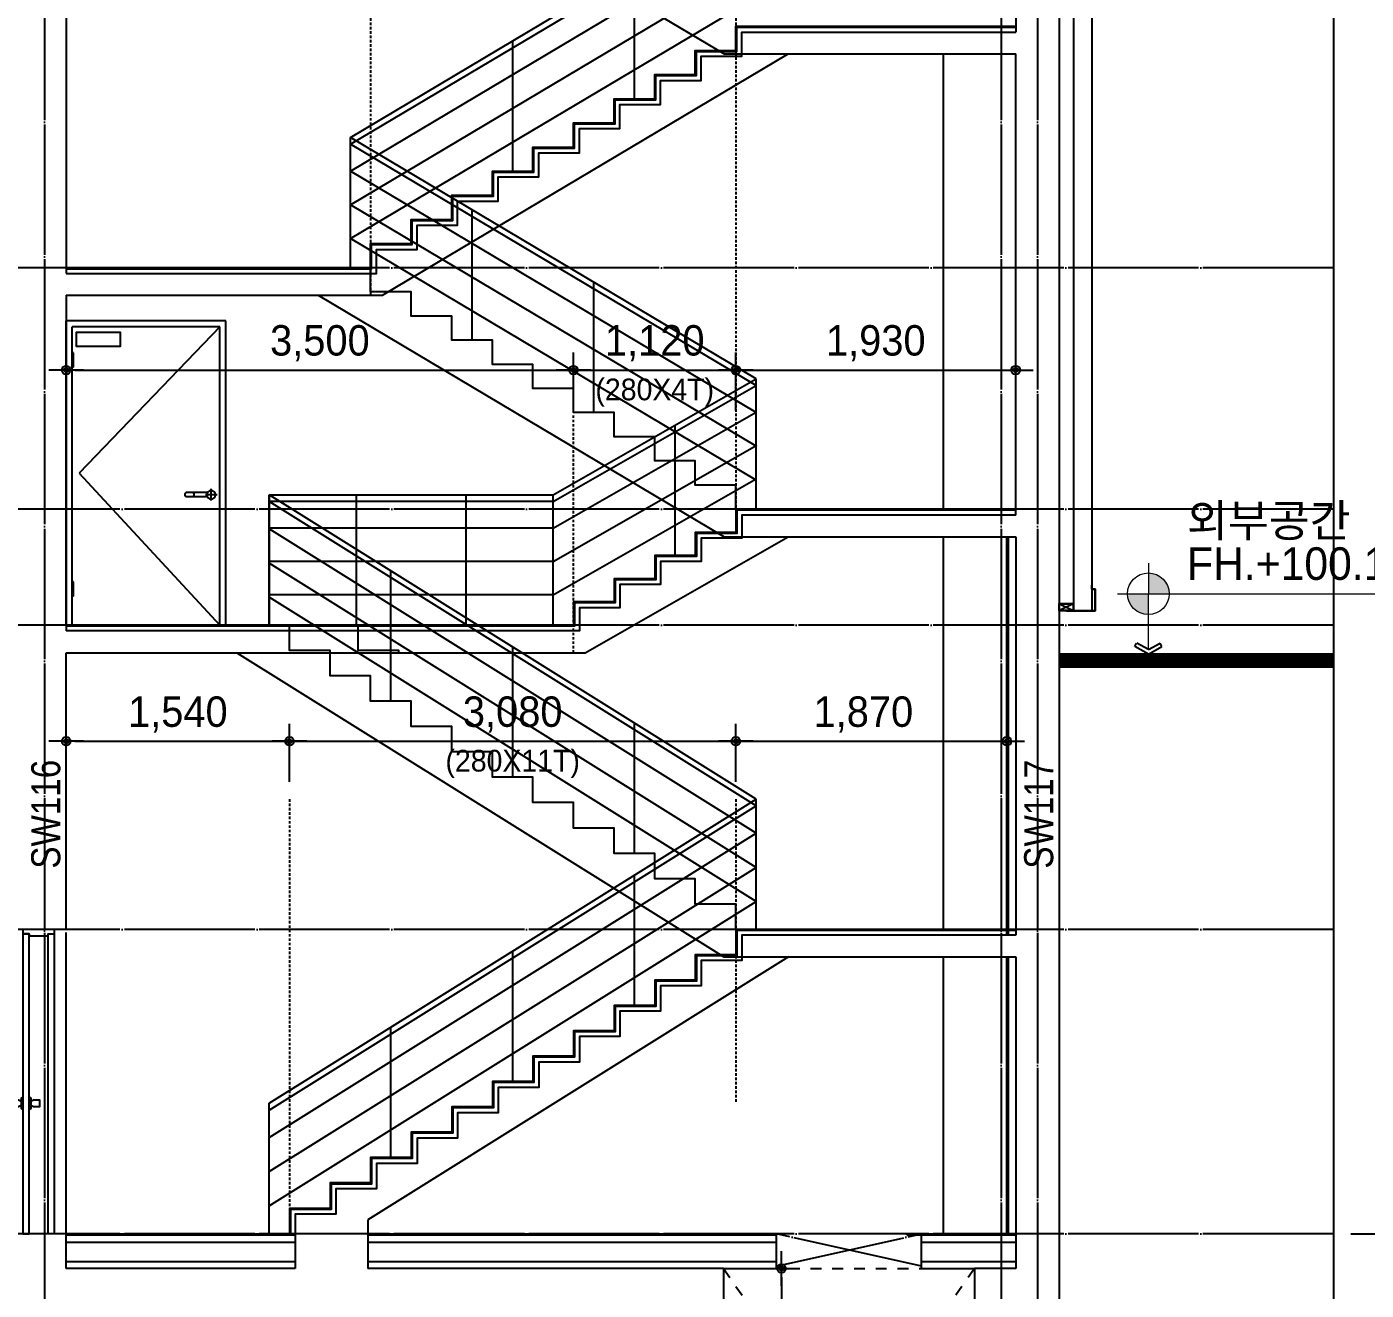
# Model space of a CAD drawing. Header units: millimetres. Extents: x 11948722 to 13111668, y -10771712 to -10232988.
# Drawn here: x 12470183 to 12479423, y -10502094 to -10493374 of the extents above; entities that cross this region are included whole.
import ezdxf
from ezdxf.enums import TextEntityAlignment as Align

# ---------------------------------------------------------------- set-up
doc = ezdxf.new("R2010")
doc.units = ezdxf.units.MM
doc.header["$LTSCALE"] = 150
doc.header["$MEASUREMENT"] = 0
for name, pattern in [('CEN', [6.2, 6, -0.1, 0, -0.1]), ('HIDDEN', [2, 1, -1]), ('Xref-계단단면도$0$H', [1, 0.6, -0.4])]:
    doc.linetypes.add(name, pattern=pattern)
doc.layers.get('0').update_dxf_attribs({"linetype": 'CONTINUOUS'})
doc.layers.get('Defpoints').update_dxf_attribs({"color": 117, "linetype": 'CONTINUOUS'})
for name, color, linetype in [('253', 253, 'CONTINUOUS'), ('A-DOOR', 4, 'CONTINUOUS'), ('A-ELE-8', 8, 'CONTINUOUS'), ('A-HAT-251', 251, 'CONTINUOUS'), ('A-STEEL-7', 7, 'CONTINUOUS'), ('A-중심선', 10, 'CEN'), ('CON-C', 2, 'CONTINUOUS'), ('ELE-3', 7, 'CONTINUOUS'), ('ELE-8', 8, 'CONTINUOUS'), ('ele11', 251, 'CONTINUOUS'), ('PIR판넬', 4, 'CONTINUOUS'), ('WIN 6', 4, 'CONTINUOUS'), ('Xref-계단단면도$0$3 dim0', 7, 'CONTINUOUS'), ('Xref-계단단면도$0$A-CEIL', 6, 'CONTINUOUS'), ('Xref-계단단면도$0$A-DIM', 7, 'CONTINUOUS'), ('Xref-계단단면도$0$A-TEX-SYM', 3, 'CONTINUOUS'), ('Xref-계단단면도$0$CON-C', 2, 'CONTINUOUS'), ('Xref-계단단면도$0$DIM', 7, 'CONTINUOUS')]:
    doc.layers.add(name, color=color, linetype=linetype)
doc.layers.add('Xref-계단단면도$0$박스', color=6, linetype='CONTINUOUS', lineweight=15)
doc.styles.add('A.NARROW', font='ARIALN.TTF')
doc.styles.add('Xref-계단단면도$0$나눔고딕 Se', font='')
doc.styles.add('Xref-계단단면도$0$돋움', font='')
doc.styles.add('주석', font='')
doc.styles.get('Xref-계단단면도$0$나눔고딕 Se').set_extended_font_data('Dotum')
doc.styles.get('Xref-계단단면도$0$돋움').set_extended_font_data('Dotum')
doc.styles.get('주석').set_extended_font_data('Dotum')
doc.dimstyles.new('Xref-계단단면도$0$A1-100', dxfattribs={"dimtxt": 3, "dimasz": 1, "dimexe": 2, "dimexo": 2, "dimgap": 1, "dimtad": 1, "dimdec": 0, "dimzin": 12, "dimdsep": 46, "dimlunit": 6, "dimtxsty": 'Xref-계단단면도$0$나눔고딕 Se', "dimblk1": 'Xref-계단단면도$0$DIMDOT', "dimblk2": 'Xref-계단단면도$0$DIMDOT', "dimsah": 1, "dimcen": -1, "dimdle": 2, "dimclrd": 256, "dimclre": 256, "dimclrt": 3, "dimadec": 0, "dimazin": 0, "dimtfac": 1, "dimtdec": 0, "dimtix": 1, "dimtmove": 2, "dimatfit": 3, "dimldrblk": 'Xref-계단단면도$0$DIMDOT', "dimfxl": 1, "dimtvp": 1, "dimtolj": 1, "dimtzin": 12, "dimlwd": -1, "dimlwe": -1, "dimarcsym": 0})

# ---------------------------------------------------------------- blocks, each defined once
blk = doc.blocks.new('Xref-계단단면도$0$DIMDOT')
at = {"color": 0}
blk.add_line((-2, 0), (2, 0), dxfattribs=at)
for radius in [0.5, 0.25]:
    blk.add_circle((0, 0), radius, dxfattribs=at)
blk = doc.blocks.new('*D195')
at = {"layer": 'Defpoints', "color": 0, "ltscale": 1200}
for p in [(12479196.5, -10491703.5), (12482796.5, -10491703.5), (12479196.5, -10501703.5)]:
    blk.add_point(p, dxfattribs=at)
at = {"layer": 'Xref-계단단면도$0$3 dim0'}
for p, q in [((12479316.5, -10491703.5), (12482916.5, -10491703.5)), ((12482796.5, -10501643.5), (12482796.5, -10491763.5)), ((12479316.5, -10501703.5), (12482916.5, -10501703.5))]:
    blk.add_line(p, q, dxfattribs=at)
at = {"layer": 'Xref-계단단면도$0$3 dim0', "ltscale": 1200, "xscale": 60, "yscale": 60, "zscale": 60}
for p, rotation in [((12482796.5, -10491703.5), 90), ((12482796.5, -10501703.5), 270)]:
    blk.add_blockref('Xref-계단단면도$0$DIMDOT', p, dxfattribs=dict(at, rotation=rotation))
at = {"layer": 'Xref-계단단면도$0$3 dim0', "color": 3, "ltscale": 1200, "insert": (12482611.1, -10496703.5), "char_height": 210, "attachment_point": 5, "rotation": 90, "style": 'Xref-계단단면도$0$나눔고딕 Se'}
blk.add_mtext('\\A1;10,000', dxfattribs=at)
blk = doc.blocks.new('*U136')
at = {"layer": 'A-DOOR'}
for p, q in [((-200, 0), (-200, 2070)), ((-155, 0), (-155, 2055)), ((-200, 0), (-25, 0))]:
    blk.add_line(p, q, dxfattribs=at)
for points in [[(10, 2100), (20, 2100), (20, 2070), (-25, 2070), (-25, 2055), (-155, 2055), (-155, 2070), (-200, 2070), (-200, 2100), (-190, 2100)], [(-35, 915), (-55, 925), (-95, 925), (-95, 875), (-55, 875), (-35, 885)], [(-25, 945), (-35, 935), (-35, 865), (-25, 855)], [(20, 945), (30, 935), (30, 865), (20, 855)], [(30, 885), (50, 875), (90, 875), (90, 925), (50, 925), (30, 915)]]:
    blk.add_lwpolyline(points, dxfattribs=at)
blk.add_lwpolyline([(20, 0), (-25, 0), (-25, 2070), (20, 2070)], close=True, dxfattribs=at)
blk = doc.blocks.new('*D208')
at = {"layer": 'Defpoints', "color": 0, "ltscale": 1200}
for p in [(12473954.7, -10495742.8), (12470454.7, -10496142.8), (12473954.7, -10496142.8)]:
    blk.add_point(p, dxfattribs=at)
at = {"layer": 'Xref-계단단면도$0$3 dim0'}
for p, q in [((12470454.7, -10496022.8), (12470454.7, -10495622.8)), ((12473954.7, -10496022.8), (12473954.7, -10495622.8)), ((12470514.7, -10495742.8), (12473894.7, -10495742.8))]:
    blk.add_line(p, q, dxfattribs=at)
at = {"layer": 'Xref-계단단면도$0$3 dim0', "ltscale": 1200, "xscale": 60, "yscale": 60, "zscale": 60, "rotation": 180}
blk.add_blockref('Xref-계단단면도$0$DIMDOT', (12470454.7, -10495742.8), dxfattribs=at)
at = {"layer": 'Xref-계단단면도$0$3 dim0', "ltscale": 1200, "xscale": 60, "yscale": 60, "zscale": 60}
blk.add_blockref('Xref-계단단면도$0$DIMDOT', (12473954.7, -10495742.8), dxfattribs=at)
at = {"layer": 'Xref-계단단면도$0$3 dim0', "color": 3, "ltscale": 1200, "insert": (12472204.7, -10495557.4), "char_height": 210, "attachment_point": 5, "style": 'Xref-계단단면도$0$나눔고딕 Se'}
blk.add_mtext('\\A1;3,500', dxfattribs=at)
blk = doc.blocks.new('*D209')
at = {"layer": 'Defpoints', "color": 0, "ltscale": 1200}
for p in [(12475074.7, -10495742.8), (12473954.7, -10496142.8), (12475074.7, -10496142.8)]:
    blk.add_point(p, dxfattribs=at)
at = {"layer": 'Xref-계단단면도$0$3 dim0'}
for p, q in [((12473954.7, -10496022.8), (12473954.7, -10495622.8)), ((12475074.7, -10496022.8), (12475074.7, -10495622.8)), ((12474014.7, -10495742.8), (12475014.7, -10495742.8))]:
    blk.add_line(p, q, dxfattribs=at)
at = {"layer": 'Xref-계단단면도$0$3 dim0', "ltscale": 1200, "xscale": 60, "yscale": 60, "zscale": 60, "rotation": 180}
blk.add_blockref('Xref-계단단면도$0$DIMDOT', (12473954.7, -10495742.8), dxfattribs=at)
at = {"layer": 'Xref-계단단면도$0$3 dim0', "ltscale": 1200, "xscale": 60, "yscale": 60, "zscale": 60}
blk.add_blockref('Xref-계단단면도$0$DIMDOT', (12475074.7, -10495742.8), dxfattribs=at)
at = {"layer": 'Xref-계단단면도$0$3 dim0', "color": 3, "ltscale": 1200, "char_height": 210, "attachment_point": 5, "style": 'Xref-계단단면도$0$나눔고딕 Se'}
for s, insert in [('\\A1;1,120', (12474514.7, -10495557.4)), ('\\H0.714286x;(280X4T)', (12474514.7, -10495899))]:
    blk.add_mtext(s, dxfattribs=dict(at, insert=insert))
blk = doc.blocks.new('*D210')
at = {"layer": 'Defpoints', "color": 0, "ltscale": 1200}
for p in [(12477004.7, -10495742.8), (12475074.7, -10496142.8), (12477004.7, -10496142.8)]:
    blk.add_point(p, dxfattribs=at)
at = {"layer": 'Xref-계단단면도$0$3 dim0'}
for p, q in [((12475074.7, -10496022.8), (12475074.7, -10495622.8)), ((12477004.7, -10496022.8), (12477004.7, -10495622.8)), ((12475134.7, -10495742.8), (12476944.7, -10495742.8))]:
    blk.add_line(p, q, dxfattribs=at)
at = {"layer": 'Xref-계단단면도$0$3 dim0', "ltscale": 1200, "xscale": 60, "yscale": 60, "zscale": 60, "rotation": 180}
blk.add_blockref('Xref-계단단면도$0$DIMDOT', (12475074.7, -10495742.8), dxfattribs=at)
at = {"layer": 'Xref-계단단면도$0$3 dim0', "ltscale": 1200, "xscale": 60, "yscale": 60, "zscale": 60}
blk.add_blockref('Xref-계단단면도$0$DIMDOT', (12477004.7, -10495742.8), dxfattribs=at)
at = {"layer": 'Xref-계단단면도$0$3 dim0', "color": 3, "ltscale": 1200, "insert": (12476039.7, -10495557.4), "char_height": 210, "attachment_point": 5, "style": 'Xref-계단단면도$0$나눔고딕 Se'}
blk.add_mtext('\\A1;1,930', dxfattribs=at)
blk = doc.blocks.new('*D849')
at = {"layer": 'Defpoints', "color": 0, "ltscale": 1200}
for p in [(12471994.7, -10498305.2), (12470454.7, -10498705.2), (12471994.7, -10498705.2)]:
    blk.add_point(p, dxfattribs=at)
at = {"layer": 'Xref-계단단면도$0$3 dim0'}
for p, q in [((12470454.7, -10498585.2), (12470454.7, -10498185.2)), ((12471994.7, -10498585.2), (12471994.7, -10498185.2)), ((12470514.7, -10498305.2), (12471934.7, -10498305.2))]:
    blk.add_line(p, q, dxfattribs=at)
at = {"layer": 'Xref-계단단면도$0$3 dim0', "ltscale": 1200, "xscale": 60, "yscale": 60, "zscale": 60, "rotation": 180}
blk.add_blockref('Xref-계단단면도$0$DIMDOT', (12470454.7, -10498305.2), dxfattribs=at)
at = {"layer": 'Xref-계단단면도$0$3 dim0', "ltscale": 1200, "xscale": 60, "yscale": 60, "zscale": 60}
blk.add_blockref('Xref-계단단면도$0$DIMDOT', (12471994.7, -10498305.2), dxfattribs=at)
at = {"layer": 'Xref-계단단면도$0$3 dim0', "color": 3, "ltscale": 1200, "insert": (12471224.7, -10498119.8), "char_height": 210, "attachment_point": 5, "style": 'Xref-계단단면도$0$나눔고딕 Se'}
blk.add_mtext('\\A1;1,540', dxfattribs=at)
blk = doc.blocks.new('*D850')
at = {"layer": 'Defpoints', "color": 0, "ltscale": 1200}
for p in [(12475074.7, -10498305.2), (12471994.7, -10498705.2), (12475074.7, -10498705.2)]:
    blk.add_point(p, dxfattribs=at)
at = {"layer": 'Xref-계단단면도$0$3 dim0'}
for p, q in [((12471994.7, -10498585.2), (12471994.7, -10498185.2)), ((12475074.7, -10498585.2), (12475074.7, -10498185.2)), ((12472054.7, -10498305.2), (12475014.7, -10498305.2))]:
    blk.add_line(p, q, dxfattribs=at)
at = {"layer": 'Xref-계단단면도$0$3 dim0', "ltscale": 1200, "xscale": 60, "yscale": 60, "zscale": 60, "rotation": 180}
blk.add_blockref('Xref-계단단면도$0$DIMDOT', (12471994.7, -10498305.2), dxfattribs=at)
at = {"layer": 'Xref-계단단면도$0$3 dim0', "ltscale": 1200, "xscale": 60, "yscale": 60, "zscale": 60}
blk.add_blockref('Xref-계단단면도$0$DIMDOT', (12475074.7, -10498305.2), dxfattribs=at)
at = {"layer": 'Xref-계단단면도$0$3 dim0', "color": 3, "ltscale": 1200, "char_height": 210, "attachment_point": 5, "style": 'Xref-계단단면도$0$나눔고딕 Se'}
for s, insert in [('\\A1;3,080', (12473534.7, -10498119.8)), ('\\H0.714286x;(280X11T)', (12473534.7, -10498461.4))]:
    blk.add_mtext(s, dxfattribs=dict(at, insert=insert))
blk = doc.blocks.new('*D851')
at = {"layer": 'Defpoints', "color": 0, "ltscale": 1200}
for p in [(12476944.7, -10498305.2), (12475074.7, -10498705.2), (12476944.7, -10498705.2)]:
    blk.add_point(p, dxfattribs=at)
at = {"layer": 'Xref-계단단면도$0$3 dim0'}
for p, q in [((12475074.7, -10498585.2), (12475074.7, -10498185.2)), ((12476944.7, -10498585.2), (12476944.7, -10498185.2)), ((12475134.7, -10498305.2), (12476884.7, -10498305.2))]:
    blk.add_line(p, q, dxfattribs=at)
at = {"layer": 'Xref-계단단면도$0$3 dim0', "ltscale": 1200, "xscale": 60, "yscale": 60, "zscale": 60, "rotation": 180}
blk.add_blockref('Xref-계단단면도$0$DIMDOT', (12475074.7, -10498305.2), dxfattribs=at)
at = {"layer": 'Xref-계단단면도$0$3 dim0', "ltscale": 1200, "xscale": 60, "yscale": 60, "zscale": 60}
blk.add_blockref('Xref-계단단면도$0$DIMDOT', (12476944.7, -10498305.2), dxfattribs=at)
at = {"layer": 'Xref-계단단면도$0$3 dim0', "color": 3, "ltscale": 1200, "insert": (12475954, -10498119.8), "char_height": 210, "attachment_point": 5, "style": 'Xref-계단단면도$0$나눔고딕 Se'}
blk.add_mtext('\\A1;1,870', dxfattribs=at)
blk = doc.blocks.new('A$C52377B3B')
at = {"layer": 'ELE-8', "ltscale": 300}
for p, q in [((-1100, 2100), (0, 2100)), ((-1100, 0), (-1100, 2100)), ((-1060, 2060), (-90, 1050)), ((-1060, 2060), (-40, 2060)), ((-1060, 0), (-1060, 2060)), ((-40, 0), (-40, 2060)), ((0, 0), (0, 2100)), ((-50, 1880), (-40, 1880)), ((-50, 1780), (-50, 1880)), ((-50, 1780), (-40, 1780)), ((-90, 1050), (-1060, 0)), ((-1000.2, 860), (-1000.2, 940)), ((-1040.2, 900), (-960.2, 900)), ((-974.2, 915), (-824.2, 915)), ((-974.2, 885), (-824.2, 885)), ((-50, 300), (-40, 300)), ((-50, 200), (-50, 300)), ((-50, 200), (-40, 200)), ((-1100, 0), (0, 0))]:
    blk.add_line(p, q, dxfattribs=at)
blk.add_lwpolyline([(-371.5, 2022.7), (-371.5, 1923.7, 0.414214), (-371, 1923.2), (-72, 1923.2, 0.414214), (-71.5, 1923.7), (-71.5, 2022.7, 0.414214), (-72, 2023.2), (-371, 2023.2, 0.414214)], format="xyb", close=True, dxfattribs=at)
blk.add_circle((-1000.2, 900), 30, dxfattribs=at)
for start, end in [(150, 210), (330, 30)]:
    blk.add_arc((-850.2, 900), 30, start, end, dxfattribs=at)
blk = doc.blocks.new('1.5')
at = {"layer": 'A-HAT-251', "linetype": 'HIDDEN', "ltscale": 0.5}
for p, q in [((12412531.7, -10439268.3), (12412531.7, -10441768.3)), ((12412531.7, -10439268.3), (12414261.7, -10441768.3)), ((12414261.7, -10439268.3), (12412531.7, -10441768.3)), ((12412531.7, -10439268.3), (12414261.7, -10439268.3)), ((12414261.7, -10439268.3), (12414261.7, -10441768.3)), ((12412531.7, -10441768.3), (12414261.7, -10441768.3))]:
    blk.add_line(p, q, dxfattribs=at)
at = {"layer": 'Defpoints', "style": '주석', "width": 0.8}
for s, p in [('영구배수 집수정', (12412978, -10440577.2)), ('(Ø1.73m x h2.5m)', (12412916.9, -10440744.4))]:
    blk.add_text(s, height=100, dxfattribs=at).set_placement(p, align=Align.MIDDLE_LEFT)
blk = doc.blocks.new('*D1280')
at = {"layer": 'Defpoints', "color": 0, "ltscale": 1200}
for p in [(12474989.7, -10501943.5), (12474989.7, -10503443.5), (12475389.7, -10503443.5)]:
    blk.add_point(p, dxfattribs=at)
at = {"layer": 'Xref-계단단면도$0$3 dim0'}
for p, q in [((12475109.7, -10501943.5), (12475509.7, -10501943.5)), ((12475389.7, -10502003.5), (12475389.7, -10503383.5)), ((12475109.7, -10503443.5), (12475509.7, -10503443.5))]:
    blk.add_line(p, q, dxfattribs=at)
at = {"layer": 'Xref-계단단면도$0$3 dim0', "ltscale": 1200, "xscale": 60, "yscale": 60, "zscale": 60}
for p, rotation in [((12475389.7, -10501943.5), 90), ((12475389.7, -10503443.5), 270)]:
    blk.add_blockref('Xref-계단단면도$0$DIMDOT', p, dxfattribs=dict(at, rotation=rotation))
at = {"layer": 'Xref-계단단면도$0$3 dim0', "color": 3, "ltscale": 1200, "insert": (12475204.3, -10502693.5), "char_height": 210, "attachment_point": 5, "rotation": 90, "style": 'Xref-계단단면도$0$나눔고딕 Se'}
blk.add_mtext('\\A1;1,500', dxfattribs=at)
blk = doc.blocks.new('*D1297')
at = {"layer": 'Defpoints', "color": 0, "ltscale": 1200}
for p in [(12479196.5, -10501703.5), (12479196.5, -10503443.5), (12482796.5, -10503443.5)]:
    blk.add_point(p, dxfattribs=at)
at = {"layer": 'Xref-계단단면도$0$3 dim0'}
for p, q in [((12479316.5, -10501703.5), (12482916.5, -10501703.5)), ((12482796.5, -10501763.5), (12482796.5, -10503383.5)), ((12479316.5, -10503443.5), (12482916.5, -10503443.5))]:
    blk.add_line(p, q, dxfattribs=at)
at = {"layer": 'Xref-계단단면도$0$3 dim0', "ltscale": 1200, "xscale": 60, "yscale": 60, "zscale": 60}
for p, rotation in [((12482796.5, -10501703.5), 90), ((12482796.5, -10503443.5), 270)]:
    blk.add_blockref('Xref-계단단면도$0$DIMDOT', p, dxfattribs=dict(at, rotation=rotation))
at = {"layer": 'Xref-계단단면도$0$3 dim0', "color": 3, "ltscale": 1200, "insert": (12482611.1, -10502573.5), "char_height": 210, "attachment_point": 5, "rotation": 90, "style": 'Xref-계단단면도$0$나눔고딕 Se'}
blk.add_mtext('\\A1;1,740', dxfattribs=at)
blk = doc.blocks.new('Xref-계단단면도$0$arrow1')
for p, q in [((0, 0), (0.286, 0.501)), ((0.286, 0.501), (0.41, 0.43)), ((0, 0), (0.286, -0.501)), ((0.165, 0), (0.41, 0.429)), ((0.165, 0), (0.41, -0.429)), ((0.286, -0.501), (0.41, -0.43))]:
    blk.add_line(p, q)
blk = doc.blocks.new('각-50X100')
at = {"layer": 'A-STEEL-7', "color": 1}
for p, q in [((-22.7, -2.3), (22.7, -97.7)), ((-22.7, -97.7), (22.7, -2.3))]:
    blk.add_line(p, q, dxfattribs=at)
at = {"layer": 'A-STEEL-7'}
blk.add_lwpolyline([(-25, 0), (25, 0), (25, -100), (-25, -100)], close=True, dxfattribs=at)
at = {"layer": 'A-STEEL-7', "color": 251}
blk.add_lwpolyline([(-22.7, -2.3), (22.7, -2.3), (22.7, -97.7), (-22.7, -97.7)], close=True, dxfattribs=at)

msp = doc.modelspace()

# ---------------------------------------------------------------- hatches: boundary and pattern name
at = {"layer": 'Xref-계단단면도$0$박스', "ltscale": 0.1}
h = msp.add_hatch(dxfattribs=at)
h.set_pattern_fill('ANSI31', color=256, scale=0.179786)
h.set_pattern_definition([(45, (90518.13607, 66459.25746), (-0.015890984760856, 0.015890984760856), [])])
h.paths.add_polyline_path([(12477920, -10497143), (12477920, -10497286.8), (12478063.8, -10497286.8, 0.414214)])
h.paths.add_polyline_path([(12477920, -10497286.8), (12477776.1, -10497286.8, 0.414214), (12477920, -10497430.7)])

# ---------------------------------------------------------------- linework, layer by layer
at = {"layer": '253', "linetype": 'Continuous'}
for p, q in [((12475354.7, -10501943.5), (12475354.7, -10501710.5)), ((12476354.7, -10501943.5), (12476354.7, -10501710.5)), ((12474989.7, -10501943.5), (12475354.7, -10501943.5)), ((12476354.7, -10501943.5), (12476719.7, -10501943.5))]:
    msp.add_line(p, q, dxfattribs=at)
at = {"layer": 'A-ELE-8'}
msp.add_line((12470454.7, -10501703.5), (12470454.7, -10499623.5), dxfattribs=at)
at = {"layer": 'A-중심선'}
for p, q in [((12470304.7, -10458703.5), (12470304.7, -10505084.5)), ((12476904.7, -10458703.5), (12476904.7, -10505084.5)), ((12477154.7, -10458703.5), (12477154.7, -10505084.5)), ((12479196.5, -10495036.9), (12461570.5, -10495036.9)), ((12479196.5, -10496703.5), (12461570.5, -10496703.5)), ((12479196.5, -10497503.5), (12461570.5, -10497503.5)), ((12479196.5, -10499603.5), (12461570.5, -10499603.5)), ((12479196.5, -10501703.5), (12461570.5, -10501703.5)), ((12475354.7, -10501928.5), (12476354.7, -10501703.5)), ((12476354.7, -10501928.5), (12475354.7, -10501703.5))]:
    msp.add_line(p, q, dxfattribs=at)
at = {"layer": 'CON-C', "ltscale": 1200}
for p, q in [((12477304.7, -10466553.5), (12477304.7, -10504428.5)), ((12477004.7, -10490226.9), (12477004.7, -10493410.2)), ((12470454.7, -10491893.5), (12470454.7, -10495076.9)), ((12472635.9, -10495226.8), (12475435.9, -10493560.1)), ((12475435.9, -10493560.1), (12477004.7, -10493560.1)), ((12477004.7, -10496743.5), (12477004.7, -10493560.2)), ((12470454.7, -10495226.8), (12472635.9, -10495226.8)), ((12470454.7, -10495226.9), (12470454.7, -10497543.5)), ((12474034.5, -10497693.5), (12475434.5, -10496893.5)), ((12475434.5, -10496893.5), (12477004.7, -10496893.5)), ((12477004.7, -10496893.5), (12477004.7, -10499643.5)), ((12470454.7, -10499603.5), (12470454.7, -10497693.5)), ((12470454.7, -10497693.5), (12474034.5, -10497693.5)), ((12470454.7, -10499603.5), (12470154.7, -10499603.5)), ((12475437.7, -10499793.5), (12472534.7, -10501607.9)), ((12475437.7, -10499793.5), (12477004.7, -10499793.5)), ((12477004.7, -10499793.5), (12477004.7, -10501943.5)), ((12472534.7, -10501607.9), (12472534.7, -10501943.5)), ((12470454.7, -10501703.5), (12470154.7, -10501703.5)), ((12470454.7, -10501943.5), (12470454.7, -10501703.5)), ((12472034.7, -10501943.5), (12470454.7, -10501943.5)), ((12474989.7, -10501943.5), (12472534.7, -10501943.5)), ((12474989.7, -10501943.5), (12474989.7, -10504443.5)), ((12476719.7, -10501943.5), (12476719.7, -10504443.5)), ((12477004.7, -10501943.5), (12476719.7, -10501943.5))]:
    msp.add_line(p, q, dxfattribs=at)
at = {"layer": 'CON-C', "ltscale": 1200, "flags": 128}
for points in [[(12470454.7, -10495076.8), (12472594.7, -10495076.8), (12472594.7, -10494910.1), (12472874.7, -10494910.1), (12472874.7, -10494743.5), (12473154.7, -10494743.5), (12473154.7, -10494576.8), (12473434.7, -10494576.8), (12473434.7, -10494410.1), (12473714.7, -10494410.1), (12473714.7, -10494243.5), (12473994.7, -10494243.5), (12473994.7, -10494076.8), (12474274.7, -10494076.8), (12474274.7, -10493910.1), (12474554.7, -10493910.1), (12474554.7, -10493743.5), (12474834.7, -10493743.5), (12474834.7, -10493576.8), (12475114.7, -10493576.8), (12475114.7, -10493410.1), (12477004.7, -10493410.1)], [(12477004.7, -10496743.5), (12475114.7, -10496743.5), (12475114.7, -10496903.5), (12474834.7, -10496903.5), (12474834.7, -10497063.5), (12474554.7, -10497063.5), (12474554.7, -10497223.5), (12474274.7, -10497223.5), (12474274.7, -10497383.5), (12473994.7, -10497383.5), (12473994.7, -10497543.5), (12470454.7, -10497543.5)], [(12477004.7, -10499643.5), (12475114.7, -10499643.5), (12475114.7, -10499818.5), (12474834.7, -10499818.5), (12474834.7, -10499993.5), (12474554.7, -10499993.5), (12474554.7, -10500168.5), (12474274.7, -10500168.5), (12474274.7, -10500343.5), (12473994.7, -10500343.5), (12473994.7, -10500518.5), (12473714.7, -10500518.5), (12473714.7, -10500693.5), (12473434.7, -10500693.5), (12473434.7, -10500868.5), (12473154.7, -10500868.5), (12473154.7, -10501043.5), (12472874.7, -10501043.5), (12472874.7, -10501218.5), (12472594.7, -10501218.5), (12472594.7, -10501393.5), (12472314.7, -10501393.5), (12472314.7, -10501568.5), (12472034.7, -10501568.5), (12472034.7, -10501943.5)]]:
    msp.add_lwpolyline(points, dxfattribs=at)
at = {"layer": 'Defpoints', "ltscale": 1200}
msp.add_lwpolyline([(12461570.5, -10458703.5), (12479196.5, -10458703.5), (12479196.5, -10506098.6), (12461570.5, -10506098.6)], close=True, dxfattribs=at)
at = {"layer": 'Defpoints', "ltscale": 1200, "flags": 128}
msp.add_lwpolyline([(12472749.7, -10497693.5), (12472749.7, -10497678.5), (12472469.7, -10497678.5), (12472469.7, -10497503.5)], dxfattribs=at)
at = {"layer": 'ELE-3'}
msp.add_lwpolyline([(12477529.7, -10497229.7), (12477529.7, -10497255.9), (12477552.3, -10497255.9), (12477552.3, -10497403.5), (12477354.7, -10497403.5), (12477354.7, -10497404.7), (12477553.5, -10497404.7), (12477553.5, -10497254.7), (12477530.9, -10497254.7), (12477530.9, -10497229.7, 1), (12477528.5, -10497229.7), (12477528.5, -10497239.7), (12477529.7, -10497239.7)], format="xyb", dxfattribs=at)
at = {"layer": 'ELE-8', "ltscale": 300}
for p, q in [((12472193.4, -10491893.5), (12474993.4, -10493560.2)), ((12474993.4, -10493560.2), (12476404.7, -10493560.2)), ((12475214.7, -10495803.5), (12472414.7, -10494136.8)), ((12472414.7, -10495036.8), (12472414.7, -10494136.8)), ((12475214.7, -10495850), (12472414.7, -10494183.4)), ((12475214.7, -10496036.2), (12472414.7, -10494369.6)), ((12475214.7, -10496269), (12472414.7, -10494602.3)), ((12473254.7, -10495536.8), (12473254.7, -10494636.8)), ((12475214.7, -10496501.7), (12472414.7, -10494835.1)), ((12474094.7, -10496036.8), (12474094.7, -10495136.8)), ((12470454.7, -10495226.9), (12472193.4, -10495226.9)), ((12472193.4, -10495226.9), (12474993.4, -10496893.5)), ((12475214.7, -10496703.5), (12475214.7, -10495803.5)), ((12475214.7, -10498703.5), (12471854.7, -10496603.5)), ((12471854.7, -10497503.5), (12471854.7, -10496603.5)), ((12475214.7, -10498750.7), (12471854.7, -10496650.7)), ((12475214.7, -10498939.4), (12471854.7, -10496839.4)), ((12474993.4, -10496893.5), (12476404.7, -10496893.5)), ((12475214.7, -10499175.2), (12471854.7, -10497075.2)), ((12472694.7, -10498028.5), (12472694.7, -10497128.5)), ((12475214.7, -10499411.1), (12471854.7, -10497311.1)), ((12473534.7, -10498553.5), (12473534.7, -10497653.5)), ((12470454.7, -10497693.5), (12471631.6, -10497693.5)), ((12471631.6, -10497693.5), (12474991.6, -10499793.5)), ((12474374.7, -10499078.5), (12474374.7, -10498178.5)), ((12475214.7, -10499603.5), (12475214.7, -10498703.5)), ((12474991.6, -10499793.5), (12477004.7, -10499793.5))]:
    msp.add_line(p, q, dxfattribs=at)
at = {"layer": 'ELE-8', "ltscale": 300, "flags": 128}
for points in [[(12476404.7, -10496703.5), (12475074.7, -10496703.5), (12475074.7, -10496536.9), (12474794.7, -10496536.9), (12474794.7, -10496370.2), (12474514.7, -10496370.2), (12474514.7, -10496203.5), (12474234.7, -10496203.5), (12474234.7, -10496036.9), (12473954.7, -10496036.9), (12473954.7, -10495870.2), (12473674.7, -10495870.2), (12473674.7, -10495703.5), (12473394.7, -10495703.5), (12473394.7, -10495536.9), (12473114.7, -10495536.9), (12473114.7, -10495370.2), (12472834.7, -10495370.2), (12472834.7, -10495203.5), (12472554.7, -10495203.5), (12472554.7, -10495036.9), (12470454.7, -10495036.8)], [(12477004.7, -10499603.5), (12475074.7, -10499603.5), (12475074.7, -10499428.5), (12474794.7, -10499428.5), (12474794.7, -10499253.5), (12474514.7, -10499253.5), (12474514.7, -10499078.5), (12474234.7, -10499078.5), (12474234.7, -10498903.5), (12473954.7, -10498903.5), (12473954.7, -10498728.5), (12473674.7, -10498728.5), (12473674.7, -10498553.5), (12473394.7, -10498553.5), (12473394.7, -10498378.5), (12473114.7, -10498378.5), (12473114.7, -10498203.5), (12472834.7, -10498203.5), (12472834.7, -10498028.5), (12472554.7, -10498028.5), (12472554.7, -10497853.5), (12472274.7, -10497853.5), (12472274.7, -10497678.5), (12471994.7, -10497678.5), (12471994.7, -10497503.5), (12470454.7, -10497503.5)]]:
    msp.add_lwpolyline(points, dxfattribs=at)
at = {"layer": 'ele11', "ltscale": 0.5}
for p, q in [((12472034.7, -10501763.5), (12470454.7, -10501763.5)), ((12475354.7, -10501763.5), (12472534.7, -10501763.5)), ((12472034.7, -10501898.5), (12470454.7, -10501898.5)), ((12475354.7, -10501898.5), (12472534.7, -10501898.5))]:
    msp.add_line(p, q, dxfattribs=at)
for points in [[(12477004.7, -10501763.5), (12476354.7, -10501763.5)], [(12477004.7, -10501898.5), (12476354.7, -10501898.5)]]:
    msp.add_lwpolyline(points, dxfattribs=at)
at = {"layer": 'PIR판넬'}
for p, q in [((12477404.7, -10460323.5), (12477404.7, -10497403.5)), ((12477529.7, -10460248.5), (12477529.7, -10497403.5))]:
    msp.add_line(p, q, dxfattribs=at)
at = {"layer": 'PIR판넬', "ltscale": 1200}
msp.add_line((12477529.7, -10497403.5), (12477404.7, -10497403.5), dxfattribs=at)
at = {"layer": 'WIN 6', "color": 8}
for p, q in [((12476504.7, -10493560.2), (12476504.7, -10496703.5)), ((12476504.7, -10496893.5), (12476504.7, -10499603.5)), ((12476504.7, -10499793.5), (12476504.7, -10501703.5))]:
    msp.add_line(p, q, dxfattribs=at)
at = {"layer": 'Xref-계단단면도$0$A-CEIL', "ltscale": 1200}
for p, q in [((12472414.7, -10494136.8), (12475214.7, -10492470.1)), ((12472414.7, -10494183.4), (12475214.7, -10492516.7)), ((12472414.7, -10494369.5), (12475214.7, -10492702.9)), ((12472414.7, -10494602.3), (12475214.7, -10492935.6)), ((12474374.7, -10493870.1), (12474374.7, -10492970.1)), ((12472414.7, -10494835), (12475214.7, -10493168.4)), ((12473534.7, -10494370.1), (12473534.7, -10493470.1)), ((12472414.7, -10495036.8), (12472414.7, -10494136.8)), ((12473814.7, -10496603.5), (12475214.7, -10495803.5)), ((12475214.7, -10496703.5), (12475214.7, -10495803.5)), ((12473814.7, -10496649.6), (12475214.7, -10495849.6)), ((12473814.7, -10496833.9), (12475214.7, -10496033.9)), ((12474654.7, -10497023.5), (12474654.7, -10496123.5)), ((12473814.7, -10497064.2), (12475219.9, -10496261.3)), ((12473814.7, -10497294.6), (12475214.7, -10496494.6)), ((12471854.7, -10496603.5), (12473814.7, -10496603.5)), ((12471854.7, -10496603.5), (12471854.7, -10497503.5)), ((12472454.7, -10496603.5), (12472454.7, -10497503.5)), ((12473214.7, -10497503.5), (12473214.7, -10496603.5)), ((12473814.7, -10497503.5), (12473814.7, -10496603.5)), ((12473814.7, -10496649.6), (12471854.7, -10496649.6)), ((12473814.7, -10496833.9), (12471854.7, -10496833.9)), ((12476944.7, -10499643.5), (12476944.7, -10496893.5)), ((12476954.7, -10499643.5), (12476954.7, -10496893.5)), ((12473814.7, -10497064.2), (12471854.7, -10497064.2)), ((12473814.7, -10497294.6), (12471854.7, -10497294.6)), ((12471854.7, -10500803.5), (12475214.7, -10498703.5)), ((12471854.7, -10500850.7), (12475214.7, -10498750.7)), ((12475214.7, -10499603.5), (12475214.7, -10498703.5)), ((12471854.7, -10501039.4), (12475214.7, -10498939.4)), ((12471854.7, -10501275.2), (12475214.7, -10499175.2)), ((12474374.7, -10500128.5), (12474374.7, -10499228.5)), ((12471854.7, -10501511.1), (12475214.7, -10499411.1)), ((12473534.7, -10500653.5), (12473534.7, -10499753.5)), ((12476944.7, -10501710.5), (12476944.7, -10499793.5)), ((12476954.7, -10501710.5), (12476954.7, -10499793.5)), ((12472694.7, -10501178.5), (12472694.7, -10500278.5)), ((12471854.7, -10501703.5), (12471854.7, -10500803.5)), ((12470454.7, -10501703.5), (12472034.7, -10501703.5)), ((12470454.7, -10501710.5), (12472034.7, -10501710.5)), ((12475354.7, -10501710.5), (12475354.7, -10501703.5)), ((12476254.7, -10501710.5), (12476254.7, -10501703.5))]:
    msp.add_line(p, q, dxfattribs=at)
at = {"layer": 'Xref-계단단면도$0$A-CEIL', "ltscale": 1200, "flags": 128}
for points in [[(12470454.7, -10495036.8), (12472554.7, -10495036.8), (12472554.7, -10494870.1), (12472834.7, -10494870.1), (12472834.7, -10494703.5), (12473114.7, -10494703.5), (12473114.7, -10494536.8), (12473394.7, -10494536.8), (12473394.7, -10494370.1), (12473674.7, -10494370.1), (12473674.7, -10494203.5), (12473954.7, -10494203.5), (12473954.7, -10494036.8), (12474234.7, -10494036.8), (12474234.7, -10493870.1), (12474514.7, -10493870.1), (12474514.7, -10493703.5), (12474794.7, -10493703.5), (12474794.7, -10493536.8), (12475074.7, -10493536.8), (12475074.7, -10493370.1), (12477004.7, -10493370.1)], [(12470454.7, -10495043.8), (12472561.7, -10495043.8), (12472561.7, -10494877.1), (12472841.7, -10494877.1), (12472841.7, -10494710.5), (12473121.7, -10494710.5), (12473121.7, -10494543.8), (12473401.7, -10494543.8), (12473401.7, -10494377.1), (12473681.7, -10494377.1), (12473681.7, -10494210.5), (12473961.7, -10494210.5), (12473961.7, -10494043.8), (12474241.7, -10494043.8), (12474241.7, -10493877.1), (12474521.7, -10493877.1), (12474521.7, -10493710.5), (12474801.7, -10493710.5), (12474801.7, -10493543.8), (12475081.7, -10493543.8), (12475081.7, -10493377.1), (12477004.7, -10493377.1)], [(12477004.7, -10496703.5), (12475074.7, -10496703.5), (12475074.7, -10496863.5), (12474794.7, -10496863.5), (12474794.7, -10497023.5), (12474514.7, -10497023.5), (12474514.7, -10497183.5), (12474234.7, -10497183.5), (12474234.7, -10497343.5), (12473954.7, -10497343.5), (12473954.7, -10497503.5), (12470454.7, -10497503.5)], [(12477004.7, -10496710.5), (12475081.7, -10496710.5), (12475081.7, -10496870.5), (12474801.7, -10496870.5), (12474801.7, -10497030.5), (12474521.7, -10497030.5), (12474521.7, -10497190.5), (12474241.7, -10497190.5), (12474241.7, -10497350.5), (12473961.7, -10497350.5), (12473961.7, -10497510.5), (12470454.7, -10497510.5)], [(12477004.7, -10499603.5), (12475074.7, -10499603.5), (12475074.7, -10499778.5), (12474794.7, -10499778.5), (12474794.7, -10499953.5), (12474514.7, -10499953.5), (12474514.7, -10500128.5), (12474234.7, -10500128.5), (12474234.7, -10500303.5), (12473954.7, -10500303.5), (12473954.7, -10500478.5), (12473674.7, -10500478.5), (12473674.7, -10500653.5), (12473394.7, -10500653.5), (12473394.7, -10500828.5), (12473114.7, -10500828.5), (12473114.7, -10501003.5), (12472834.7, -10501003.5), (12472834.7, -10501178.5), (12472554.7, -10501178.5), (12472554.7, -10501353.5), (12472274.7, -10501353.5), (12472274.7, -10501528.5), (12471994.7, -10501528.5), (12471994.7, -10501703.5)], [(12477004.7, -10499610.5), (12475081.7, -10499610.5), (12475081.7, -10499785.5), (12474801.7, -10499785.5), (12474801.7, -10499960.5), (12474521.7, -10499960.5), (12474521.7, -10500135.5), (12474241.7, -10500135.5), (12474241.7, -10500310.5), (12473961.7, -10500310.5), (12473961.7, -10500485.5), (12473681.7, -10500485.5), (12473681.7, -10500660.5), (12473401.7, -10500660.5), (12473401.7, -10500835.5), (12473121.7, -10500835.5), (12473121.7, -10501010.5), (12472841.7, -10501010.5), (12472841.7, -10501185.5), (12472561.7, -10501185.5), (12472561.7, -10501360.5), (12472281.7, -10501360.5), (12472281.7, -10501535.5), (12472001.7, -10501535.5), (12472001.7, -10501703.5)], [(12472534.7, -10501703.5), (12475354.7, -10501703.5)], [(12472534.7, -10501710.5), (12475354.7, -10501710.5)], [(12476254.7, -10501703.5), (12476944.7, -10501703.5)], [(12476254.7, -10501710.5), (12477004.7, -10501710.5)]]:
    msp.add_lwpolyline(points, dxfattribs=at)
at = {"layer": 'Xref-계단단면도$0$A-DIM', "color": 135, "linetype": 'Xref-계단단면도$0$H', "ltscale": 0.2}
for p, q in [((12472554.7, -10466703.5), (12472554.7, -10495226.8)), ((12475074.7, -10466703.5), (12475074.7, -10496703.5)), ((12473954.7, -10497693.5), (12473954.7, -10496048.9)), ((12471994.7, -10498705.2), (12471994.7, -10501703.5)), ((12475074.7, -10498705.2), (12475074.7, -10500805.2))]:
    msp.add_line(p, q, dxfattribs=at)
at = {"layer": 'Xref-계단단면도$0$CON-C', "color": 2}
for p, q in [((12479196.5, -10497703.5), (12477304.7, -10497703.5)), ((12479196.5, -10497713.5), (12477304.7, -10497713.5)), ((12479196.5, -10497723.5), (12477304.7, -10497723.5)), ((12479196.5, -10497733.5), (12477304.7, -10497733.5)), ((12479196.5, -10497743.5), (12477304.7, -10497743.5)), ((12479196.5, -10497753.5), (12477304.7, -10497753.5)), ((12479196.5, -10497763.5), (12477304.7, -10497763.5)), ((12479196.5, -10497773.5), (12477304.7, -10497773.5)), ((12479196.5, -10497783.5), (12477304.7, -10497783.5)), ((12479196.5, -10497793.5), (12477304.7, -10497793.5))]:
    msp.add_line(p, q, dxfattribs=at)
at = {"layer": 'Xref-계단단면도$0$박스', "ltscale": 0.1}
for p, q in [((12477920, -10497074.6), (12477920, -10497286.8)), ((12477707.8, -10497286.8), (12480061.9, -10497286.8)), ((12477920, -10497672.7), (12477920, -10497286.8))]:
    msp.add_line(p, q, dxfattribs=at)
msp.add_circle((12477920, -10497286.8), 143.8, dxfattribs=at)

# ---------------------------------------------------------------- block references
at = {"layer": 'A-DOOR', "xscale": -1}
msp.add_blockref('*U136', (12470174.7, -10501703.5, 94135), dxfattribs=at)
at = {"layer": 'CON-C', "ltscale": 1200, "xscale": -1}
msp.add_blockref('A$C52377B3B', (12470454.7, -10497503.5), dxfattribs=at)
at = {"layer": 'CON-C'}
msp.add_blockref('1.5', (62457.9, -62675.2), dxfattribs=at)
at = {"layer": 'PIR판넬', "extrusion": (0, 0, -1), "xscale": -1, "zscale": -1, "rotation": 89.99999999999999}
msp.add_blockref('각-50X100', (-12477404.7, -10497378.5), dxfattribs=at)
at = {"layer": 'Xref-계단단면도$0$DIM', "ltscale": 0.1, "xscale": 187.5, "yscale": 187.5, "zscale": 187.5, "rotation": 90.00000000000001}
msp.add_blockref('Xref-계단단면도$0$arrow1', (12477920, -10497703.5), dxfattribs=at)

# ---------------------------------------------------------------- texts
at = {"layer": 'Defpoints', "style": 'A.NARROW'}
for s, p in [('SW116', (12470313.5, -10499183.8)), ('SW117', (12477163.5, -10499183.8))]:
    msp.add_text(s, height=200, rotation=90, dxfattribs=at).set_placement(p, align=Align.MIDDLE_LEFT)
at = {"layer": 'Xref-계단단면도$0$A-TEX-SYM', "style": 'Xref-계단단면도$0$돋움'}
for s, p in [('외부공간', (12478186.6, -10496893.6)), ('FH.+100.10', (12478186.6, -10497191.1))]:
    msp.add_text(s, height=225, dxfattribs=at).set_placement(p)

# ---------------------------------------------------------------- dimensions: what is measured, and where the dimension line sits
at = {"layer": 'Xref-계단단면도$0$3 dim0'}
for base, p1, p2, angle, override, picture, middle in [((12482796.5, -10491703.5), (12479196.5, -10501703.5), (12479196.5, -10491703.5), 90, {"dimscale": 60, "dimtxt": 3.5}, '*D195', (12482611.1, -10496703.5)), ((12482796.5, -10503443.5), (12479196.5, -10501703.5), (12479196.5, -10503443.5), 270, {"dimscale": 60, "dimtxt": 3.5}, '*D1297', (12482611.1, -10502573.5)), ((12475389.7, -10503443.5), (12474989.7, -10501943.5), (12474989.7, -10503443.5), 270, {"dimscale": 60, "dimtxt": 3.5, "dimtmove": 0}, '*D1280', (12475204.3, -10502693.5))]:
    dim = msp.add_linear_dim(base=base, p1=p1, p2=p2, angle=angle, dimstyle='Xref-계단단면도$0$A1-100', override=override, dxfattribs=at)
    dim.commit()
    dim.dimension.update_dxf_attribs({"geometry": picture, "text_midpoint": middle})
for base, p1, p2, picture, middle in [((12473954.7, -10495742.8), (12470454.7, -10496142.8), (12473954.7, -10496142.8), '*D208', (12472204.7, -10495557.4)), ((12477004.7, -10495742.8), (12475074.7, -10496142.8), (12477004.7, -10496142.8), '*D210', (12476039.7, -10495557.4)), ((12471994.7, -10498305.2), (12470454.7, -10498705.2), (12471994.7, -10498705.2), '*D849', (12471224.7, -10498119.8))]:
    dim = msp.add_linear_dim(base=base, p1=p1, p2=p2, dimstyle='Xref-계단단면도$0$A1-100', override={"dimscale": 60, "dimtxt": 3.5, "dimblk1": 'Xref-계단단면도$0$DIMDOT', "dimblk2": 'Xref-계단단면도$0$DIMDOT'}, dxfattribs=at)
    dim.commit()
    dim.dimension.update_dxf_attribs({"geometry": picture, "text_midpoint": middle})
for base, p1, p2, text, picture, middle in [((12475074.7, -10495742.8), (12473954.7, -10496142.8), (12475074.7, -10496142.8), '<>\\X\\H0.714286x;(280X4T)', '*D209', (12474514.7, -10495742.8)), ((12475074.7, -10498305.2), (12471994.7, -10498705.2), (12475074.7, -10498705.2), '<>\\X\\H0.714286x;(280X11T)', '*D850', (12473534.7, -10498305.2))]:
    dim = msp.add_linear_dim(base=base, p1=p1, p2=p2, text=text, dimstyle='Xref-계단단면도$0$A1-100', override={"dimscale": 60, "dimtxt": 3.5, "dimtxsty": 'Xref-계단단면도$0$나눔고딕 Se', "dimblk1": 'Xref-계단단면도$0$DIMDOT', "dimblk2": 'Xref-계단단면도$0$DIMDOT'}, dxfattribs=at)
    dim.commit()
    dim.dimension.update_dxf_attribs({"geometry": picture, "text_midpoint": middle})
dim = msp.add_linear_dim(base=(12476944.7, -10498305.2), p1=(12475074.7, -10498705.2), p2=(12476944.7, -10498705.2), dimstyle='Xref-계단단면도$0$A1-100', override={"dimscale": 60, "dimtxt": 3.5}, dxfattribs=at)
dim.commit()
dim.dimension.update_dxf_attribs({"geometry": '*D851', "text_midpoint": (12475954, -10498119.8), "dimtype": 160})

doc.saveas('drawing.dxf')
